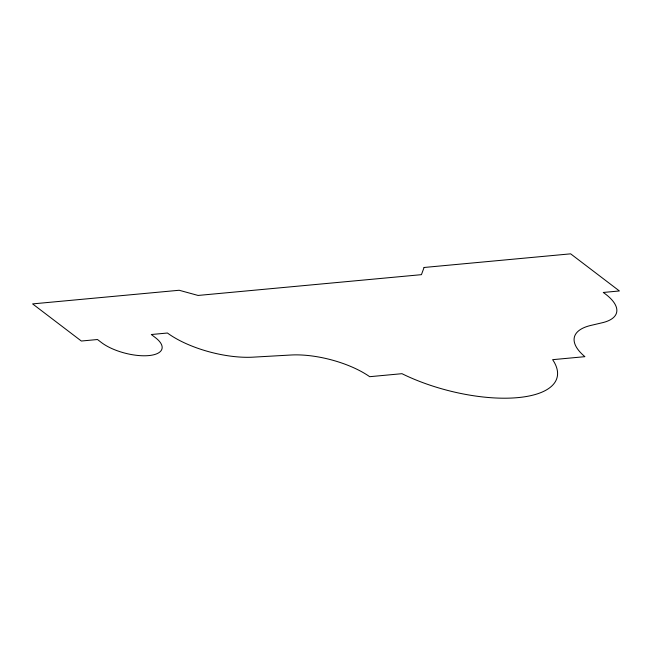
<?xml version="1.0" encoding="UTF-8"?>
<svg xmlns="http://www.w3.org/2000/svg" width="652" height="652" viewBox="0 0 652 652"><rect width="100%" height="100%" fill="white"/><g stroke="black" fill="none" stroke-linecap="round" stroke-linejoin="round"><path stroke-width="0.98" d="M424.077 267.475L421.436 274.663L198.061 295.446L179.178 290.262L32.6 303.897L81.345 341.029L97.49 339.521L101.549 342.618A34.646 13.48 14.5 0 0 148.77 355.584A34.646 13.48 14.5 0 0 155.355 337.614L151.297 334.517L167.434 333.017A65.819 25.615 14.5 0 0 253.106 357.157L290.922 355.014A61.427 23.904 14.5 0 1 369.692 376.693L401.974 373.686A102.543 39.902 14.5 0 0 517.924 397.614A102.543 39.902 14.5 0 0 552.627 359.668L584.909 356.668A66.308 25.803 14.5 0 1 590.867 325.421L602.309 322.732A57.457 22.355 14.5 0 0 603.255 292.463L619.4 290.963L570.655 253.84L424.077 267.475"/></g></svg>
